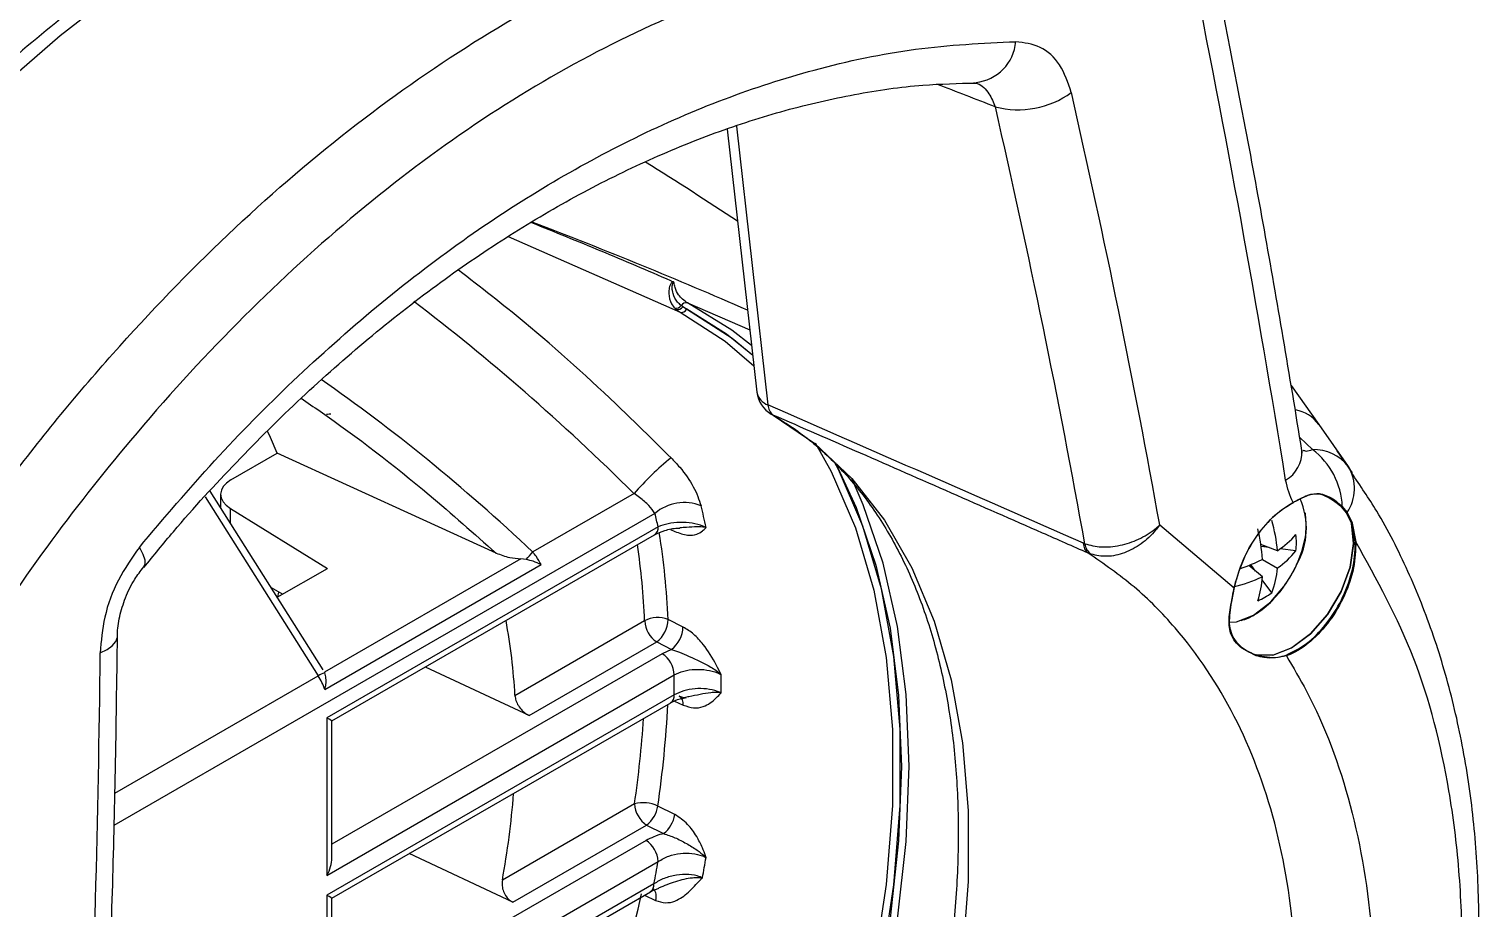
# Model space of a CAD drawing. Extents: x 16.5 to 113.1, y 4.4 to 84.5.
# Drawn here: x 87.51 to 90.014, y 7.742 to 9.26 of the extents above; entities that cross this region are included whole.
import ezdxf

# ---------------------------------------------------------------- set-up
doc = ezdxf.new("R2010")
doc.units = 0
doc.header["$MEASUREMENT"] = 0
doc.layers.add('OBJECT', color=7, linetype='CONTINUOUS')

msp = doc.modelspace()

# ---------------------------------------------------------------- linework, layer by layer
at = {"layer": 'OBJECT'}
for p, q in [((88.7155, 9.0873), (88.767, 8.6329)), ((88.7316, 9.0924), (88.7862, 8.611)), ((88.3377, 8.9021), (88.6344, 8.7713)), ((88.6473, 8.7872), (88.7548, 8.7407)), ((88.6253, 8.7782), (88.6277, 8.7759)), ((88.6277, 8.7759), (88.6344, 8.7713)), ((88.6391, 8.7807), (88.6365, 8.7825)), ((88.6457, 8.7763), (88.6391, 8.7807)), ((88.6391, 8.7807), (88.646, 8.7771)), ((89.6894, 8.6446), (89.737, 8.5773)), ((88.7919, 8.5951), (88.7953, 8.5934)), ((89.737, 8.5773), (89.788, 8.5044)), ((89.7261, 8.5339), (89.7043, 8.5548)), ((87.8588, 8.4816), (87.9387, 8.5277)), ((88.3169, 8.3551), (87.9387, 8.5277)), ((89.7925, 8.498), (89.769, 8.5316)), ((89.788, 8.5044), (89.7921, 8.4978)), ((89.7921, 8.4978), (89.7947, 8.4937)), ((88.0184, 8.1532), (87.8233, 8.4621)), ((87.8145, 8.4524), (88.0097, 8.1432)), ((87.8413, 8.4568), (87.8413, 8.4337)), ((88.5549, 8.4579), (88.3801, 8.357)), ((88.5911, 8.4237), (87.6568, 7.8844)), ((87.8581, 8.4322), (88.0256, 8.3286)), ((87.8581, 8.407), (87.8581, 8.4322)), ((89.7849, 8.4245), (89.7764, 8.4349)), ((89.7777, 8.4356), (89.7863, 8.425)), ((89.7934, 8.4068), (89.7849, 8.4245)), ((89.7863, 8.425), (89.7948, 8.4072)), ((88.5965, 8.4004), (88.0248, 8.0703)), ((88.0335, 8.0652), (88.5903, 8.3866)), ((88.6179, 8.3959), (88.6252, 8.3925)), ((89.4625, 8.4038), (89.5913, 8.2949)), ((89.7934, 8.4068), (89.7935, 8.4065)), ((89.7997, 8.3748), (89.7935, 8.4065)), ((89.7949, 8.4069), (89.7948, 8.4072)), ((89.7949, 8.4069), (89.8011, 8.3748)), ((89.3306, 8.3721), (89.3332, 8.3711)), ((89.6658, 8.3592), (89.637, 8.37)), ((89.6515, 8.3646), (89.6376, 8.3662)), ((89.6977, 8.3591), (89.6703, 8.3624)), ((88.3596, 8.3452), (88.0203, 8.1493)), ((88.3687, 8.3441), (88.3596, 8.3452)), ((89.344, 8.3531), (89.339, 8.355)), ((89.6398, 8.3443), (89.6658, 8.3293)), ((87.9391, 8.2787), (88.0256, 8.3286)), ((88.0209, 8.1196), (88.3944, 8.3352)), ((89.6398, 8.3143), (89.6161, 8.3338)), ((89.628, 8.324), (89.6196, 8.3352)), ((87.9481, 8.2839), (87.9288, 8.2951)), ((87.9402, 8.2794), (87.9416, 8.2877)), ((89.5862, 8.2706), (89.5913, 8.2949)), ((89.5912, 8.2954), (89.5864, 8.2714)), ((89.5913, 8.2949), (89.5933, 8.3041)), ((89.5935, 8.3047), (89.5933, 8.3041)), ((89.5936, 8.3042), (89.5937, 8.3048)), ((89.6559, 8.2867), (89.6394, 8.3088)), ((89.5862, 8.2706), (89.5862, 8.2702)), ((89.5866, 8.2706), (89.5867, 8.2709)), ((88.5733, 8.2381), (88.3494, 8.1088)), ((88.6395, 8.2274), (88.6138, 8.2403)), ((88.3739, 8.0744), (88.5941, 8.2016)), ((88.5941, 8.2016), (88.6199, 8.1886)), ((88.6199, 8.1886), (88.6036, 8.1812)), ((88.6036, 8.1812), (88.0335, 7.8522)), ((89.629, 8.1794), (89.6289, 8.1795)), ((89.6289, 8.1779), (89.629, 8.1779)), ((87.6584, 7.9404), (88.0097, 8.1432)), ((88.0203, 8.1493), (88.0207, 8.1484)), ((88.0248, 7.7985), (88.6244, 8.1447)), ((88.3739, 8.0744), (88.1948, 8.1583)), ((88.6244, 8.1103), (88.0248, 7.7641)), ((88.0335, 7.759), (88.6182, 8.0965)), ((88.6249, 8.0994), (88.6395, 8.0926)), ((88.0248, 8.0703), (88.0248, 7.7985)), ((88.0335, 7.8281), (88.0335, 8.0652)), ((88.5558, 7.9218), (88.3276, 7.79)), ((88.6252, 7.9035), (88.596, 7.9182)), ((88.3459, 7.7521), (88.5767, 7.8853)), ((88.5767, 7.8853), (88.6059, 7.8705)), ((88.5757, 7.8589), (88.0335, 7.546)), ((88.3459, 7.7521), (88.167, 7.8361)), ((88.0248, 7.4923), (88.5965, 7.8224)), ((88.5893, 7.7838), (88.0248, 7.4579)), ((88.0248, 7.7641), (88.0248, 7.4923)), ((88.0335, 7.4528), (88.5831, 7.7701)), ((88.5728, 7.7641), (88.5922, 7.7552)), ((88.0335, 7.5219), (88.0335, 7.759))]:
    msp.add_line(p, q, dxfattribs=at)
at = {"layer": 'OBJECT', "flags": 128}
for points in [[(88.9423, 9.8208), (88.8146, 9.8187), (88.6829, 9.8039), (88.5479, 9.7764), (88.4101, 9.7365), (88.2703, 9.6841), (88.1291, 9.6197), (87.9873, 9.5435), (87.8454, 9.4559), (87.7042, 9.3573), (87.5644, 9.2483), (87.4267, 9.1292), (87.2916, 9.0007), (87.16, 8.8635), (87.0323, 8.7182)], [(88.7578, 8.7139), (88.724, 8.7403), (88.6473, 8.7872)], [(88.6344, 8.7713), (88.7124, 8.7211), (88.7618, 8.6787)], [(88.7598, 8.6962), (88.7242, 8.7258), (88.6457, 8.7763)], [(88.646, 8.7771), (88.7148, 8.7339), (88.7597, 8.6975)], [(88.7953, 8.5934), (88.867, 8.5444), (88.9311, 8.4837), (88.9872, 8.4119), (89.0346, 8.3295), (89.0731, 8.2375), (89.1022, 8.1364), (89.1218, 8.0271), (89.1316, 7.9107), (89.1316, 7.7881), (89.1218, 7.6603), (89.1022, 7.5285), (89.0731, 7.3937), (89.0346, 7.2572), (88.9872, 7.1201), (88.9311, 6.9836), (88.867, 6.8488), (88.7953, 6.717)], [(87.9387, 8.5277), (87.9272, 8.5548), (87.9223, 8.5656)], [(88.8677, 8.5455), (88.8951, 8.4962), (88.9371, 8.3987), (88.9689, 8.2912), (88.9903, 8.1748), (89.0011, 8.0505), (89.0011, 7.9194), (88.9903, 7.7827), (88.9689, 7.6417), (88.9371, 7.4975), (88.8951, 7.3514), (88.8434, 7.2049), (88.7823, 7.0592), (88.7124, 6.9155), (88.6344, 6.7753)], [(88.6457, 6.7685), (88.7242, 6.9096), (88.7945, 7.0541), (88.8559, 7.2007), (88.908, 7.3481), (88.9502, 7.4949), (88.9822, 7.64), (89.0037, 7.7819), (89.0145, 7.9194), (89.0145, 8.0512), (89.0037, 8.1763), (88.9822, 8.2933), (88.9502, 8.4014), (88.908, 8.4995), (88.9013, 8.5123)], [(88.903, 8.5109), (88.9386, 8.4341), (88.9725, 8.3341), (88.9969, 8.2255), (89.0116, 8.1093), (89.0165, 7.9864), (89.0116, 7.8579), (88.9969, 7.7247), (88.9725, 7.588), (88.9386, 7.4488), (88.8955, 7.3083), (88.8435, 7.1677), (88.7831, 7.0281), (88.7148, 6.8906), (88.6391, 6.7564)], [(88.6473, 6.7451), (88.724, 6.8805), (88.7932, 7.0192), (88.8544, 7.1602), (88.9071, 7.3021), (88.9507, 7.444), (88.9851, 7.5845), (89.0098, 7.7226), (89.0248, 7.8571), (89.0297, 7.9869), (89.0248, 8.111), (89.0098, 8.2282), (88.9851, 8.3378), (88.9507, 8.4386), (88.9315, 8.4826)], [(89.6289, 8.1795), (89.658, 8.179), (89.6902, 8.1914), (89.7226, 8.2155), (89.752, 8.2491), (89.7756, 8.2888), (89.7912, 8.331), (89.7973, 8.3716), (89.7934, 8.4068)], [(89.7935, 8.4065), (89.7973, 8.3713), (89.7912, 8.3308), (89.7755, 8.2886), (89.7519, 8.2489), (89.7226, 8.2155), (89.6903, 8.1914), (89.6581, 8.179), (89.629, 8.1794)], [(87.7009, 8.365), (87.707, 8.3535), (87.7102, 8.3437), (87.7102, 8.3358), (87.7078, 8.3308)], [(89.5935, 8.3047), (89.5936, 8.3047), (89.5937, 8.3047), (89.5937, 8.3048), (89.5937, 8.3048), (89.5937, 8.3049), (89.5936, 8.3049), (89.5936, 8.305)], [(89.6246, 8.2479), (89.6541, 8.2707), (89.677, 8.2974)], [(89.5822, 8.2355), (89.595, 8.2366), (89.6246, 8.2479)], [(87.6333, 8.1827), (87.6451, 8.1884), (87.6542, 8.195), (87.6602, 8.2022), (87.663, 8.2097), (87.6631, 8.2121)]]:
    msp.add_lwpolyline(points, dxfattribs=at)
at = {"layer": 'OBJECT'}
for centre, radius, start, end in [((88.1166, 7.6949), 2.0717, 106.5663, 133.4284), ((88.1359, 7.6577), 1.9787, 106.5663, 133.4284), ((89.137, 9.2448), 0.0772, 275.9349, 355.2706), ((89.2182, 9.2767), 0.1559, 255.3029, 306.0024), ((88.6448, 8.7783), 0.00922, 73.886, 153.4881), ((88.6278, 8.7884), 0.0105, 256.3085, 325.8038), ((88.6302, 8.7858), 0.0102, 255.585, 329.8959), ((88.6372, 8.7801), 0.0093, 251.9293, 335.3014), ((88.8167, 8.6385), 0.05, 186.463, 240.2141), ((88.7955, 8.6384), 0.029, 191.0801, 251.275), ((88.8086, 8.6114), 0.0224, 181.1803, 233.5146), ((89.6861, 8.5409), 0.0625, 35.5763, 79.9451), ((88.9428, 8.1208), 0.5139, 129.0855, 139.01), ((89.6517, 8.5299), 0.0564, 299.972, 2.3615), ((89.6491, 8.4307), 0.1287, 2.1794, 53.2662), ((89.7287, 8.4594), 0.0745, 37.202, 91.9631), ((89.7245, 8.4661), 0.0742, 326.4445, 31.1317), ((88.6418, 8.3639), 0.0785, 68.3317, 130.318), ((87.6227, 8.1794), 1.0792, 11.7663, 13.8005), ((89.6925, 8.4423), 0.00047, 235.3224, 12.3035), ((89.5905, 8.398), 0.1252, 330.039, 23.8632), ((87.5901, 8.1778), 1.0308, 12.4713, 13.8057), ((89.4182, 8.3391), 0.2484, 4.6601, 16.895), ((89.7767, 8.4361), 0.00116, 258.668, 337.1261), ((89.7853, 8.4256), 0.00117, 249.8842, 330.0652), ((88.5822, 8.3985), 0.0144, 304.07, 7.2404), ((87.3099, 8.1846), 1.305, 2.4479, 9.0765), ((89.3276, 8.3233), 0.3129, 3.8345, 13.6662), ((89.581, 8.4886), 0.1546, 303.2263, 318.9734), ((89.5584, 8.3731), 0.14, 354.2686, 5.7314), ((89.7938, 8.4081), 0.00132, 249.9466, 318.8178), ((89.7939, 8.4078), 0.00132, 249.1352, 318.664), ((87.2721, 8.1816), 1.3024, 2.4878, 8.3023), ((89.3535, 8.3727), 0.0229, 181.4302, 230.5002), ((89.3606, 8.3752), 0.0277, 188.5585, 233.1396), ((89.8004, 8.3762), 0.00161, 245.9556, 297.9611), ((88.1859, 8.5171), 0.2517, 316.5978, 320.4982), ((89.5047, 8.6186), 0.3058, 288.5494, 296.2186), ((89.587, 8.4455), 0.1403, 304.1255, 322.044), ((89.5335, 8.5388), 0.2484, 283.1025, 295.3375), ((89.4854, 8.323), 0.1547, 341.0246, 356.7711), ((89.5257, 8.3394), 0.1404, 337.9551, 355.8713), ((89.4977, 8.4263), 0.2208, 324.2814, 335.724), ((89.7832, 8.2477), 0.1983, 163.1733, 173.2366), ((89.7831, 8.2477), 0.1982, 163.3397, 173.1276), ((89.5913, 8.2951), 0.000209, 258.2447, 72.3029), ((89.5934, 8.3043), 0.000218, 253.6393, 340.399), ((89.5741, 8.4003), 0.14, 294.2662, 305.7284), ((89.5862, 8.2711), 0.000468, 275.491, 346.1533), ((89.5861, 8.2707), 0.000475, 275.8452, 345.8382), ((87.3559, 8.0561), 0.9949, 3.0405, 10.5721), ((88.5957, 8.1993), 0.0448, 66.2431, 120.0753), ((88.6195, 8.2402), 0.0462, 182.6527, 236.7703), ((88.5631, 8.2416), 0.0506, 307.7425, 358.5436), ((88.5889, 8.2287), 0.0506, 307.7429, 358.5294), ((88.5782, 8.1426), 0.0462, 2.6524, 56.77), ((89.628, 8.1787), 0.00115, 315.4181, 40.8244), ((89.6282, 8.1787), 0.00114, 315.5031, 41.7692), ((89.6798, 8.1777), 0.00135, 354.5813, 55.6337), ((88.0395, 8.0945), 0.057, 109.2753, 121.4799), ((87.1153, 8.1275), 1.5092, 359.3461, 0.6539), ((87.1388, 8.1295), 1.5667, 359.4233, 0.5767), ((86.777, 8.1861), 1.8386, 351.6231, 357.1195), ((88.6101, 8.1084), 0.0144, 304.071, 7.2394), ((88.6252, 8.0954), 0.0146, 349.1515, 59.1551), ((86.7426, 8.1879), 1.8326, 351.6514, 356.2961), ((86.8295, 8.0608), 1.5224, 349.7536, 355.4467), ((88.5712, 7.8679), 0.056, 63.8023, 105.9609), ((88.602, 7.9239), 0.0462, 182.653, 236.7701), ((88.545, 7.926), 0.0516, 307.9076, 351.3298), ((88.5742, 7.9112), 0.0516, 307.908, 351.3284), ((88.5503, 7.8203), 0.0462, 2.6524, 56.7697), ((86.5745, 8.1788), 2.0532, 348.9076, 350.0032), ((86.6076, 8.1776), 2.1008, 349.4869, 350.4597), ((86.2495, 8.2825), 2.3752, 342.2295, 347.4482), ((88.575, 7.782), 0.0144, 304.092, 7.2185), ((88.5731, 7.7619), 0.0203, 340.8116, 40.9308)]:
    msp.add_arc(centre, radius, start, end, dxfattribs=at)
for centre, major_axis, ratio, start_param, end_param in [((79.0288, 15.5342), (-8.6782, 15.0549), 0.435892, 3.994547, 4.058995), ((118.4139, -5.0665), (41.2224, -18.0402), 0.041121, 2.377001, 2.380446), ((75.8035, 13.6723), (-11.7585, 13.1395), 0.561291, 3.880449, 3.934317), ((75.7425, 13.6173), (-11.7075, 13.0528), 0.561109, 3.878912, 3.933702), ((84.4382, 8.6342), (5.4469, -1.2998), 0.337357, 0.746749, 0.792448), ((86.8432, 8.1289), (3.5048, -0.8364), 0.337357, 1.077624, 1.199033), ((88.0262, 6.9859), (-1.4456, 2.1448), 0.522119, 5.078185, 5.290091), ((87.9983, 7.029), (-1.2421, 1.844), 0.519337, 5.123317, 5.358835), ((88.8068, 7.8559), (10.7401, -4.7129), 0.058267, 1.54758, 1.598277), ((87.9013, 8.4562), (0.06, -0.0009), 0.587275, 2.36523, 3.918573), ((76.7544, 14.2212), (-5.5041, 16.751), 0.560269, 4.114052, 4.16792), ((87.9827, 8.1215), (-0.0296, 0.0522), 0.572321, 4.36382, 4.804025), ((88.0035, 8.0825), (0.03, -0.0173), 0.00007, 0.000041, 0.785439), ((88.0035, 7.8108), (0.0212, 0.0367), 0.577335, 4.71243, 5.497828), ((88.0035, 7.7763), (0.03, -0.0173), 0.00007, 0.000041, 0.785439)]:
    msp.add_ellipse(centre, major_axis=major_axis, ratio=ratio, start_param=start_param, end_param=end_param, dxfattribs=at)
for points, knots in [([(88.9232, 9.8279), (88.9017, 9.8283), (88.8398, 9.8295), (88.7347, 9.8226), (88.6073, 9.8036), (88.4772, 9.773), (88.3449, 9.7313), (88.2111, 9.6785), (88.0764, 9.6149), (87.9413, 9.5408), (87.8064, 9.4565), (87.6724, 9.3625), (87.5398, 9.2591), (87.4091, 9.1468), (87.281, 9.0261), (87.1581, 8.8997), (87.0671, 8.7984), (87.0178, 8.7403), (87.0062, 8.7265)], [0, 0, 0, 0, 0.035881, 0.103149, 0.170543, 0.238092, 0.305759, 0.373505, 0.4413, 0.509118, 0.576941, 0.644755, 0.712555, 0.780338, 0.848103, 0.91585, 0.98002, 1, 1, 1, 1]), ([(87.3052, 8.2386), (87.3622, 8.3221), (87.4765, 8.4893), (87.6653, 8.716), (87.8647, 8.9214), (88.0744, 9.1), (88.2913, 9.2507), (88.5119, 9.371), (88.7334, 9.4584), (88.9529, 9.5139), (89.1533, 9.535), (89.3337, 9.5305), (89.4392, 9.5108), (89.4919, 9.501)], [0, 0, 0, 0, 0.0947289, 0.1897538, 0.2844742, 0.3792526, 0.4743386, 0.5691143, 0.6628629, 0.7569108, 0.8506657, 0.9253324, 1, 1, 1, 1]), ([(89.5148, 9.3862), (89.4503, 9.3979), (89.3212, 9.4214), (89.1156, 9.417), (88.9049, 9.3834), (88.691, 9.3164), (88.4772, 9.2187), (88.267, 9.0917), (88.0636, 8.9363), (87.8686, 8.7563), (87.6941, 8.5643), (87.539, 8.3677), (87.4498, 8.2348), (87.4053, 8.1684)], [0, 0, 0, 0, 0.0941084, 0.1885081, 0.2826058, 0.3767764, 0.4712531, 0.5654204, 0.6584643, 0.7518055, 0.8448573, 0.9224279, 1, 1, 1, 1]), ([(89.7081, 8.5322), (89.6974, 8.597), (89.6665, 8.7851), (89.6125, 9.0857), (89.565, 9.3241), (89.5427, 9.436)], [0, 0, 0, 0, 0.218244, 0.632955, 1, 1, 1, 1]), ([(87.7009, 8.365), (87.7437, 8.4155), (87.8295, 8.5167), (87.9667, 8.6553), (88.1098, 8.7829), (88.2572, 8.8961), (88.4063, 8.9934), (88.5575, 9.0754), (88.7111, 9.1421), (88.8733, 9.1944), (89.0423, 9.2303), (89.1565, 9.2357), (89.2139, 9.2384)], [0, 0, 0, 0, 0.095398, 0.1907956, 0.2889546, 0.3871132, 0.4825164, 0.5779195, 0.6761073, 0.7742954, 0.8866037, 1, 1, 1, 1]), ([(89.3099, 9.1506), (89.3041, 9.1675), (89.2927, 9.2014), (89.2579, 9.2326), (89.2284, 9.2365), (89.2139, 9.2384)], [0, 0, 0, 0, 0.3369483, 0.673845, 1, 1, 1, 1]), ([(87.7088, 8.3301), (87.7257, 8.3509), (87.7773, 8.4146), (87.868, 8.513), (87.9801, 8.6246), (88.0956, 8.7267), (88.2132, 8.819), (88.3325, 8.9009), (88.4529, 8.9722), (88.5741, 9.0328), (88.6954, 9.0826), (88.8164, 9.1215), (88.9362, 9.1488), (89.0462, 9.1648), (89.1146, 9.1663), (89.1449, 9.167)], [0, 0, 0, 0, 0.0396559, 0.1211772, 0.2026879, 0.2841931, 0.365707, 0.4465844, 0.5273567, 0.6083367, 0.6895543, 0.7710352, 0.8528081, 0.934912, 1, 1, 1, 1]), ([(89.1411, 9.1678), (89.1432, 9.1673), (89.1541, 9.1648), (89.1684, 9.1506), (89.1754, 9.1337), (89.1787, 9.1259)], [0, 0, 0, 0, 0.119031, 0.589734, 1, 1, 1, 1]), ([(88.378, 8.926), (88.4179, 8.9099), (88.4981, 8.8775), (88.5793, 8.8427), (88.6206, 8.8246), (88.6221, 8.8239)], [0, 0, 0, 0, 0.489016, 0.981927, 1, 1, 1, 1]), ([(88.6188, 8.5197), (88.5905, 8.5476), (88.5084, 8.6286), (88.3871, 8.7388), (88.2901, 8.8142), (88.252, 8.8437)], [0, 0, 0, 0, 0.242394, 0.702748, 1, 1, 1, 1]), ([(88.6221, 8.8239), (88.6219, 8.8239), (88.6209, 8.8235), (88.6189, 8.8216), (88.6163, 8.8165), (88.615, 8.81), (88.6147, 8.7984), (88.6178, 8.7873), (88.6234, 8.7806), (88.6253, 8.7782)], [0, 0, 0, 0, 0.008118, 0.048442, 0.130029, 0.293207, 0.3933, 0.782546, 1, 1, 1, 1]), ([(88.6365, 8.7825), (88.6343, 8.7844), (88.6279, 8.7897), (88.6231, 8.7991), (88.621, 8.8093), (88.6207, 8.8151), (88.6214, 8.8199), (88.6222, 8.8219), (88.6229, 8.8225), (88.6232, 8.8226), (88.6234, 8.8226), (88.6236, 8.8226), (88.6238, 8.8225), (88.6239, 8.8224), (88.624, 8.8224)], [0, 0, 0, 0, 0.214458, 0.602039, 0.702181, 0.864583, 0.942295, 0.97557, 0.983154, 0.986471, 0.990655, 0.99486, 0.995497, 1, 1, 1, 1]), ([(88.624, 8.8224), (88.624, 8.8224), (88.624, 8.8225), (88.6237, 8.8228), (88.6231, 8.8234), (88.6225, 8.8238), (88.6221, 8.8239)], [0, 0, 0, 0, 0.054644, 0.112781, 0.553294, 1, 1, 1, 1]), ([(88.6473, 8.7872), (88.6416, 8.7912), (88.6324, 8.7977), (88.626, 8.8116), (88.6246, 8.8195), (88.624, 8.8224)], [0, 0, 0, 0, 0.5180848, 0.8253469, 1, 1, 1, 1]), ([(87.9802, 8.6226), (87.9911, 8.6151), (88.0669, 8.5633), (88.1807, 8.4757), (88.2786, 8.389), (88.3169, 8.3551)], [0, 0, 0, 0, 0.092832, 0.645197, 1, 1, 1, 1]), ([(88.0243, 8.5952), (88.0243, 8.5952), (88.0249, 8.5952), (88.0273, 8.5952), (88.0298, 8.5954), (88.0312, 8.5958), (88.0315, 8.5959)], [0, 0, 0, 0, 0.01266, 0.192937, 0.849548, 1, 1, 1, 1]), ([(88.7919, 8.5951), (88.8032, 8.5882), (88.8372, 8.5677), (88.8892, 8.5255), (88.9449, 8.4652), (88.9933, 8.3949), (89.034, 8.3155), (89.0667, 8.2276), (89.0913, 8.1319), (89.1076, 8.029), (89.1154, 7.9197), (89.1146, 7.8047), (89.1052, 7.6849), (89.0873, 7.5612), (89.0609, 7.4347), (89.0262, 7.3061), (88.9834, 7.1767), (88.933, 7.0473), (88.875, 6.919), (88.8209, 6.8131), (88.7855, 6.7507), (88.7734, 6.7295)], [0, 0, 0, 0, 0.028596, 0.085585, 0.142402, 0.1988, 0.254729, 0.310266, 0.365533, 0.420641, 0.475673, 0.530683, 0.585696, 0.640731, 0.695799, 0.7509, 0.806034, 0.861195, 0.916377, 0.971573, 1, 1, 1, 1]), ([(89.339, 8.355), (89.3127, 8.3666), (89.1816, 8.4243), (89.0004, 8.5038), (88.8454, 8.5715), (88.7953, 8.5934)], [0, 0, 0, 0, 0.144675, 0.723378, 1, 1, 1, 1]), ([(88.6188, 8.5197), (88.6239, 8.5143), (88.639, 8.4983), (88.6596, 8.4692), (88.6671, 8.4476), (88.6708, 8.4368)], [0, 0, 0, 0, 0.201187, 0.599016, 1, 1, 1, 1]), ([(89.709, 8.5281), (89.7087, 8.5281), (89.7084, 8.528), (89.7081, 8.532), (89.7081, 8.5324)], [0, 0, 0, 0, 0.912534, 1, 1, 1, 1]), ([(89.7094, 8.5331), (89.7113, 8.5323), (89.7165, 8.5303), (89.7224, 8.5325), (89.7261, 8.5339)], [0, 0, 0, 0, 0.376144, 1, 1, 1, 1]), ([(89.7963, 6.7493), (89.8083, 6.777), (89.8415, 6.8539), (89.8867, 6.9808), (89.9321, 7.1291), (89.9678, 7.2766), (89.9938, 7.4224), (90.0097, 7.5652), (90.0152, 7.7041), (90.0107, 7.8387), (89.9961, 7.9688), (89.9714, 8.0938), (89.9369, 8.2128), (89.8923, 8.3245), (89.8451, 8.4185), (89.8088, 8.4714), (89.794, 8.4929)], [0, 0, 0, 0, 0.042766, 0.118406, 0.194298, 0.270298, 0.346241, 0.422004, 0.497081, 0.571929, 0.647107, 0.722522, 0.798018, 0.873395, 0.948467, 1, 1, 1, 1]), ([(89.693, 8.4424), (89.6929, 8.4425), (89.6866, 8.4534), (89.6832, 8.4672), (89.6799, 8.481)], [0, 0, 0, 0, 0.008014, 1, 1, 1, 1]), ([(88.5911, 8.4237), (88.5879, 8.4282), (88.5815, 8.4373), (88.5677, 8.449), (88.5581, 8.4557), (88.5549, 8.4579)], [0, 0, 0, 0, 0.396075, 0.797139, 1, 1, 1, 1]), ([(89.6922, 8.442), (89.6803, 8.4343), (89.6565, 8.419), (89.6251, 8.3803), (89.6039, 8.3406), (89.5963, 8.315), (89.5934, 8.3051)], [0, 0, 0, 0, 0.275404, 0.5508, 0.826442, 1, 1, 1, 1]), ([(89.5935, 8.3047), (89.5985, 8.3206), (89.6087, 8.3525), (89.6366, 8.396), (89.6661, 8.4264), (89.6855, 8.438), (89.693, 8.4424)], [0, 0, 0, 0, 0.276323, 0.552659, 0.828641, 1, 1, 1, 1]), ([(89.7764, 8.4349), (89.766, 8.443), (89.7474, 8.4573), (89.7224, 8.4578), (89.7066, 8.4494), (89.6942, 8.443), (89.6922, 8.442)], [0, 0, 0, 0, 0.350739, 0.62487, 0.939555, 1, 1, 1, 1]), ([(89.693, 8.4424), (89.7035, 8.4482), (89.7216, 8.4582), (89.7428, 8.4588), (89.7637, 8.4484), (89.7742, 8.4388), (89.7777, 8.4356)], [0, 0, 0, 0, 0.35693, 0.612991, 0.87017, 1, 1, 1, 1]), ([(89.6235, 8.247), (89.6288, 8.2504), (89.644, 8.2601), (89.6677, 8.2835), (89.6913, 8.3174), (89.708, 8.355), (89.7169, 8.3924), (89.715, 8.4141), (89.7141, 8.4245)], [0, 0, 0, 0, 0.0971003, 0.2801449, 0.4629364, 0.6457871, 0.8296537, 1, 1, 1, 1]), ([(88.5904, 8.3866), (88.5908, 8.3868), (88.5949, 8.3896), (88.6081, 8.3944), (88.6235, 8.3983), (88.6325, 8.3982), (88.6338, 8.3982)], [0, 0, 0, 0, 0.0364159, 0.4726074, 0.9290979, 1, 1, 1, 1]), ([(88.6793, 8.3995), (88.6775, 8.4002), (88.6704, 8.4034), (88.6552, 8.4072), (88.6341, 8.4086), (88.6131, 8.4065), (88.6021, 8.4024), (88.5965, 8.4004)], [0, 0, 0, 0, 0.075651, 0.298161, 0.527692, 0.762957, 1, 1, 1, 1]), ([(88.6252, 8.3925), (88.6329, 8.3897), (88.6473, 8.3846), (88.6628, 8.387), (88.6723, 8.3923), (88.677, 8.3968), (88.6789, 8.399), (88.6792, 8.3994), (88.6793, 8.3995)], [0, 0, 0, 0, 0.315256, 0.591485, 0.816996, 0.968797, 0.996837, 1, 1, 1, 1]), ([(88.6793, 8.3995), (88.6792, 8.3995), (88.6784, 8.3996), (88.6736, 8.4002), (88.6628, 8.4008), (88.6481, 8.3997), (88.6376, 8.3989), (88.6338, 8.3987)], [0, 0, 0, 0, 0.005712, 0.066018, 0.37118, 0.766508, 1, 1, 1, 1]), ([(89.3332, 8.3711), (89.3425, 8.3688), (89.3611, 8.3641), (89.3942, 8.3674), (89.4266, 8.3781), (89.449, 8.3918), (89.4598, 8.4012), (89.4624, 8.4037), (89.4625, 8.4038)], [0, 0, 0, 0, 0.228126, 0.456191, 0.685931, 0.91858, 0.996838, 1, 1, 1, 1]), ([(89.4625, 8.4038), (89.4624, 8.4037), (89.4602, 8.4005), (89.451, 8.3884), (89.4314, 8.3701), (89.4019, 8.3544), (89.3711, 8.3474), (89.353, 8.3512), (89.344, 8.3531)], [0, 0, 0, 0, 0.003163, 0.081335, 0.313863, 0.5436, 0.77177, 1, 1, 1, 1]), ([(87.7009, 8.365), (87.688, 8.3468), (87.6624, 8.3105), (87.6385, 8.245), (87.635, 8.2032), (87.6333, 8.1827)], [0, 0, 0, 0, 0.337926, 0.67584, 1, 1, 1, 1]), ([(89.6806, 8.1788), (89.6926, 8.1846), (89.7165, 8.1962), (89.7503, 8.2307), (89.7777, 8.2735), (89.7956, 8.321), (89.8003, 8.3552), (89.7998, 8.3721), (89.7997, 8.3748)], [0, 0, 0, 0, 0.192566, 0.385131, 0.577738, 0.770507, 0.963513, 1, 1, 1, 1]), ([(89.8011, 8.3748), (89.8006, 8.3599), (89.7997, 8.33), (89.7829, 8.2815), (89.757, 8.237), (89.7239, 8.2011), (89.6974, 8.1838), (89.6833, 8.1784), (89.6812, 8.1775)], [0, 0, 0, 0, 0.193241, 0.386488, 0.579566, 0.772391, 0.965024, 1, 1, 1, 1]), ([(89.8011, 6.8013), (89.8358, 6.8957), (89.906, 7.0868), (89.9569, 7.3268), (89.9799, 7.5189), (89.9863, 7.6655), (89.9811, 7.8082), (89.959, 7.9822), (89.9083, 8.1809), (89.8371, 8.3096), (89.8011, 8.3748)], [0, 0, 0, 0, 0.158308, 0.320393, 0.4075, 0.494607, 0.584228, 0.67385, 0.834938, 1, 1, 1, 1]), ([(88.3169, 8.3551), (88.3245, 8.3522), (88.3377, 8.3472), (88.3531, 8.3458), (88.3596, 8.3452)], [0, 0, 0, 0, 0.575316, 1, 1, 1, 1]), ([(88.3944, 8.3352), (88.3943, 8.3353), (88.3903, 8.3372), (88.3822, 8.3408), (88.3728, 8.3431), (88.3687, 8.3441)], [0, 0, 0, 0, 0.0088629, 0.5724867, 1, 1, 1, 1]), ([(88.3944, 8.3352), (88.3917, 8.3401), (88.3877, 8.3475), (88.3821, 8.3545), (88.3801, 8.357)], [0, 0, 0, 0, 0.6466904, 1, 1, 1, 1]), ([(89.339, 6.4627), (89.385, 6.5419), (89.4771, 6.7002), (89.5828, 6.9498), (89.6583, 7.2012), (89.6988, 7.4482), (89.7011, 7.6808), (89.6671, 7.8928), (89.5967, 8.0781), (89.5087, 8.2094), (89.4199, 8.2991), (89.3659, 8.3364), (89.339, 8.355)], [0, 0, 0, 0, 0.107626, 0.215248, 0.326099, 0.436946, 0.546986, 0.657027, 0.766705, 0.876388, 0.938194, 1, 1, 1, 1]), ([(87.6633, 8.2121), (87.6632, 8.2131), (87.663, 8.2225), (87.6662, 8.2454), (87.6763, 8.2785), (87.6911, 8.3089), (87.703, 8.3241), (87.7082, 8.3307)], [0, 0, 0, 0, 0.027623, 0.280577, 0.534101, 0.795896, 1, 1, 1, 1]), ([(89.6289, 8.1779), (89.6174, 8.1833), (89.5949, 8.1939), (89.5814, 8.2215), (89.5819, 8.2469), (89.5851, 8.2643), (89.5862, 8.2702)], [0, 0, 0, 0, 0.308983, 0.604098, 0.866165, 1, 1, 1, 1]), ([(89.5863, 8.271), (89.5842, 8.2581), (89.58, 8.2322), (89.5894, 8.204), (89.6102, 8.1867), (89.6248, 8.181), (89.6289, 8.1795)], [0, 0, 0, 0, 0.306652, 0.614033, 0.892132, 1, 1, 1, 1]), ([(89.6029, 8.2389), (89.6071, 8.2399), (89.614, 8.2416), (89.6208, 8.2455), (89.6235, 8.247)], [0, 0, 0, 0, 0.606778, 1, 1, 1, 1]), ([(87.6377, 7.3447), (87.641, 7.4163), (87.6506, 7.6268), (87.6592, 7.9159), (87.6621, 8.1347), (87.6631, 8.212)], [0, 0, 0, 0, 0.249935, 0.734949, 1, 1, 1, 1]), ([(88.7054, 8.1453), (88.7054, 8.1454), (88.7026, 8.1509), (88.6937, 8.1688), (88.679, 8.1932), (88.6582, 8.2159), (88.6458, 8.2236), (88.6395, 8.2274)], [0, 0, 0, 0, 0.002801, 0.172014, 0.557121, 0.77845, 1, 1, 1, 1]), ([(88.6199, 8.1886), (88.6244, 8.1871), (88.6345, 8.1837), (88.6572, 8.1734), (88.679, 8.1639), (88.6968, 8.1523), (88.7026, 8.1478), (88.7053, 8.1454), (88.7054, 8.1453)], [0, 0, 0, 0, 0.152595, 0.335214, 0.766582, 0.880805, 0.996724, 1, 1, 1, 1]), ([(89.629, 8.1794), (89.6418, 8.1765), (89.6593, 8.1726), (89.676, 8.1775), (89.6806, 8.1788)], [0, 0, 0, 0, 0.728743, 1, 1, 1, 1]), ([(89.6812, 8.1775), (89.6682, 8.175), (89.6505, 8.1716), (89.6335, 8.1766), (89.629, 8.1779)], [0, 0, 0, 0, 0.7368912, 1, 1, 1, 1]), ([(89.6812, 8.1775), (89.693, 8.1575), (89.7389, 8.0799), (89.7974, 7.9234), (89.8357, 7.6972), (89.8333, 7.4486), (89.7969, 7.2186), (89.7434, 7.0169), (89.7019, 6.904), (89.6812, 6.8476)], [0, 0, 0, 0, 0.062217, 0.241055, 0.419891, 0.59818, 0.776471, 0.888235, 1, 1, 1, 1]), ([(88.0207, 8.1484), (88.0214, 8.1454), (88.0229, 8.1396), (88.0227, 8.1292), (88.0216, 8.1225), (88.0209, 8.1197), (88.0209, 8.1196)], [0, 0, 0, 0, 0.378294, 0.740606, 0.99227, 1, 1, 1, 1]), ([(88.6244, 8.1447), (88.6297, 8.1471), (88.6401, 8.152), (88.6602, 8.1548), (88.6806, 8.1538), (88.6959, 8.1498), (88.7033, 8.1463), (88.7054, 8.1453)], [0, 0, 0, 0, 0.2274708, 0.4548545, 0.6822369, 0.909583, 1, 1, 1, 1]), ([(88.7054, 8.1138), (88.7033, 8.1146), (88.6959, 8.1178), (88.6805, 8.121), (88.6602, 8.1213), (88.6401, 8.1179), (88.6296, 8.1128), (88.6244, 8.1103)], [0, 0, 0, 0, 0.090606, 0.317989, 0.545362, 0.772689, 1, 1, 1, 1]), ([(88.6395, 8.0926), (88.6458, 8.0905), (88.6582, 8.0862), (88.679, 8.0899), (88.6937, 8.1011), (88.7026, 8.1108), (88.7054, 8.1137), (88.7054, 8.1138)], [0, 0, 0, 0, 0.2215503, 0.4428786, 0.8279855, 0.9972015, 1, 1, 1, 1]), ([(88.7054, 8.1138), (88.7053, 8.1138), (88.7026, 8.114), (88.6968, 8.1143), (88.679, 8.1138), (88.6613, 8.1088), (88.647, 8.1065), (88.6456, 8.1063)], [0, 0, 0, 0, 0.0046, 0.16734, 0.327699, 0.933304, 1, 1, 1, 1]), ([(88.3494, 8.1088), (88.3498, 8.106), (88.3506, 8.1005), (88.355, 8.0915), (88.3613, 8.0833), (88.368, 8.0775), (88.3723, 8.0753), (88.3739, 8.0744)], [0, 0, 0, 0, 0.216607, 0.433171, 0.650771, 0.869524, 1, 1, 1, 1]), ([(88.6183, 8.0965), (88.6186, 8.0967), (88.6224, 8.0992), (88.6317, 8.1032), (88.642, 8.1049), (88.6458, 8.1056)], [0, 0, 0, 0, 0.0498419, 0.6565428, 1, 1, 1, 1]), ([(88.6444, 8.1059), (88.6442, 8.1059), (88.6422, 8.1047), (88.6397, 8.105), (88.6343, 8.1074), (88.6327, 8.1082)], [0, 0, 0, 0, 0.046667, 0.727517, 1, 1, 1, 1]), ([(88.6793, 7.8294), (88.6792, 7.8295), (88.6789, 7.8305), (88.677, 7.8361), (88.6723, 7.8483), (88.6628, 7.8672), (88.6473, 7.8889), (88.6329, 7.8984), (88.6252, 7.9035)], [0, 0, 0, 0, 0.003163, 0.031203, 0.183004, 0.408517, 0.684745, 1, 1, 1, 1]), ([(88.6059, 7.8705), (88.605, 7.8703), (88.5938, 7.8676), (88.5843, 7.8631), (88.5757, 7.8589)], [0, 0, 0, 0, 0.0818267, 1, 1, 1, 1]), ([(88.6059, 7.8705), (88.6125, 7.8684), (88.626, 7.864), (88.6454, 7.8538), (88.6628, 7.8432), (88.6736, 7.8347), (88.6784, 7.8303), (88.6792, 7.8295), (88.6793, 7.8294)], [0, 0, 0, 0, 0.245859, 0.504617, 0.760111, 0.957333, 0.996308, 1, 1, 1, 1]), ([(88.5965, 7.8224), (88.6025, 7.8258), (88.6137, 7.8324), (88.6347, 7.8369), (88.655, 7.837), (88.67, 7.8337), (88.6773, 7.8303), (88.6793, 7.8294)], [0, 0, 0, 0, 0.252207, 0.478104, 0.698139, 0.91548, 1, 1, 1, 1]), ([(88.3276, 7.79), (88.3273, 7.7868), (88.3267, 7.7804), (88.3293, 7.7703), (88.3342, 7.7614), (88.3401, 7.7552), (88.3443, 7.753), (88.3459, 7.7521)], [0, 0, 0, 0, 0.220857, 0.441926, 0.65769, 0.867328, 1, 1, 1, 1]), ([(88.6731, 7.7943), (88.6715, 7.7949), (88.6644, 7.7978), (88.6492, 7.8006), (88.6278, 7.7995), (88.6063, 7.794), (88.595, 7.7872), (88.5893, 7.7838)], [0, 0, 0, 0, 0.066218, 0.289537, 0.521764, 0.76004, 1, 1, 1, 1]), ([(88.5922, 7.7552), (88.598, 7.7534), (88.6094, 7.7498), (88.6297, 7.7542), (88.6497, 7.7688), (88.6635, 7.7849), (88.6717, 7.7929), (88.673, 7.7942), (88.6731, 7.7943)], [0, 0, 0, 0, 0.174612, 0.349138, 0.641913, 0.941153, 0.997521, 1, 1, 1, 1]), ([(88.6731, 7.7943), (88.673, 7.7943), (88.6707, 7.7944), (88.6651, 7.7945), (88.65, 7.7937), (88.6262, 7.7883), (88.607, 7.7804), (88.5974, 7.7764)], [0, 0, 0, 0, 0.00378, 0.106781, 0.248277, 0.624075, 1, 1, 1, 1]), ([(88.5833, 7.77), (88.5836, 7.7703), (88.5869, 7.7725), (88.5925, 7.7744), (88.5975, 7.7761)], [0, 0, 0, 0, 0.092934, 1, 1, 1, 1])]:
    msp.add_open_spline(points, degree=3, knots=knots, dxfattribs=at)

doc.saveas('drawing.dxf')
